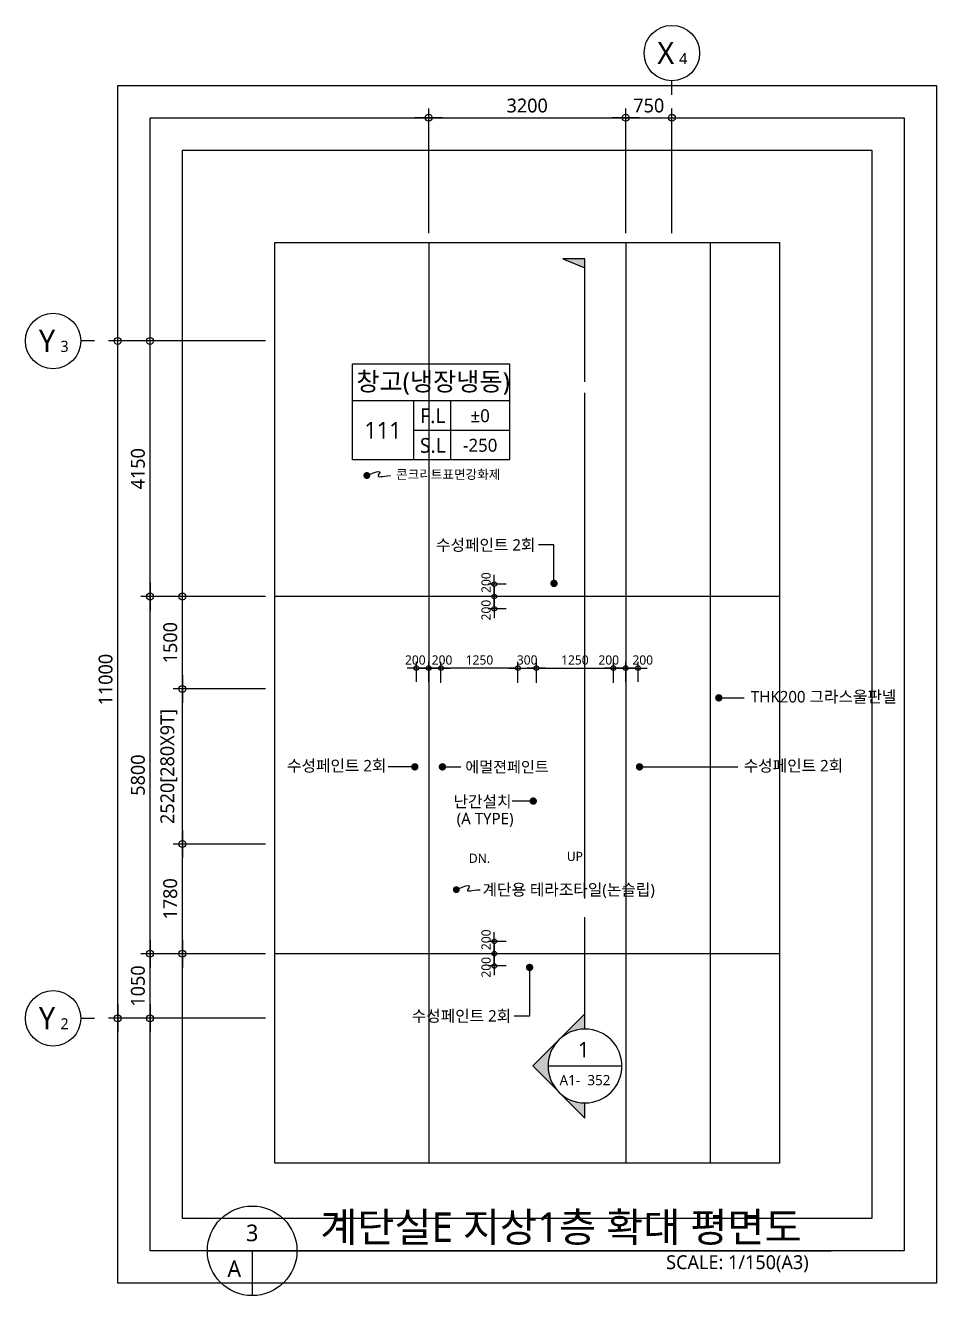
# Model space of a CAD drawing. Header units: millimetres. Extents: x -27104 to 125781, y -3376 to 46996.
# Drawn here: x 37259 to 52059, y 20810 to 41438 of the extents above; entities that cross this region are included whole.
import ezdxf
from ezdxf.enums import TextEntityAlignment as Align

# ---------------------------------------------------------------- set-up
doc = ezdxf.new("R2010")
doc.units = ezdxf.units.MM
doc.header["$LTSCALE"] = 100
doc.header["$MEASUREMENT"] = 0
doc.header["$PDSIZE"] = -10
doc.linetypes.add('CEN', pattern=[62, 60, -1, 0, -1])
doc.layers.get('0').update_dxf_attribs({"linetype": 'CONTINUOUS'})
doc.layers.get('Defpoints').update_dxf_attribs({"color": 171, "linetype": 'CONTINUOUS'})
for name, color, linetype in [('CEN(ST)', 1, 'CEN'), ('INS', 9, 'BATTING'), ('LED', 7, 'CONTINUOUS'), ('NDIM', 7, 'CONTINUOUS'), ('SYM', 7, 'CONTINUOUS'), ('SYM(AXIS)', 7, 'CONTINUOUS'), ('TEXT', 3, 'CONTINUOUS'), ('TEXT(AXIS)', 2, 'CONTINUOUS'), ('TEXT(MIN)', 7, 'CONTINUOUS'), ('TEXT(노트)', 7, 'CONTINUOUS'), ('TEXT(실명)', 3, 'CONTINUOUS'), ('TEXT-기입', 6, 'CONTINUOUS'), ('TITLE', 7, 'CONTINUOUS')]:
    doc.layers.add(name, color=color, linetype=linetype)
doc.styles.add('CGS', font='cgse', dxfattribs={"bigfont": 'cgs'})
doc.styles.add('나눔바른고딕', font='NanumBarunGothic.ttf')
doc.linetypes.add('BATTING', pattern='A,0.0001,-0.1,[134,ltypeshp.shx,S=0.1,R=0,X=-0.1,Y=0],-0.2,[134,ltypeshp.shx,S=0.1,R=180,X=0.1,Y=0],-0.1', length=0.4001)
doc.dimstyles.new('NDIM 1200', dxfattribs={"dimscale": 75, "dimtxt": 3, "dimasz": 1, "dimexe": 2, "dimexo": 2, "dimgap": 1, "dimtad": 1, "dimdec": 0, "dimdsep": 46, "dimtxsty": 'CGS', "dimblk": 'DOT0', "dimcen": 1, "dimdle": 8, "dimclrd": 256, "dimclre": 256, "dimclrt": 256, "dimadec": 0, "dimazin": 0, "dimtfac": 1, "dimtdec": 0, "dimtix": 1, "dimtmove": 2, "dimatfit": 3, "dimldrblk": 'DOT0', "dimfxl": 1, "dimtolj": 1, "dimtzin": 0, "dimlwd": -1, "dimlwe": -1, "dimarcsym": 0})

# ---------------------------------------------------------------- blocks, each defined once
blk = doc.blocks.new('A$C2F20087E')
at = {"layer": 'SYM(AXIS)'}
blk.add_line((600, 0), (600, 300), dxfattribs=at)
blk.add_circle((600, 900), 600, dxfattribs=at)
blk = doc.blocks.new('DOT0')
blk.add_line((-3, 0), (3, 0))
at = {"color": 6}
blk.add_circle((0, 0), 0.75, dxfattribs=at)
blk = doc.blocks.new('*D85')
at = {"layer": 'Defpoints', "color": 0, "ltscale": 0.4, "transparency": 16777216}
for p in [(47759, 39938), (47009, 37913), (47759, 37913)]:
    blk.add_point(p, dxfattribs=at)
at = {"layer": 'NDIM', "ltscale": 0.4, "transparency": 16777216}
for p, q in [((47009, 38063), (47009, 40088)), ((47759, 38063), (47759, 40088)), ((47084, 39938), (47684, 39938))]:
    blk.add_line(p, q, dxfattribs=at)
at = {"layer": 'NDIM', "ltscale": 0.4, "transparency": 16777216, "xscale": 75, "yscale": 75, "zscale": 75, "rotation": 180}
blk.add_blockref('DOT0', (47009, 39938), dxfattribs=at)
at = {"layer": 'NDIM', "ltscale": 0.4, "transparency": 16777216, "xscale": 75, "yscale": 75, "zscale": 75}
blk.add_blockref('DOT0', (47759, 39938), dxfattribs=at)
at = {"layer": 'NDIM', "ltscale": 0.4, "transparency": 16777216, "insert": (47384, 40135), "char_height": 225, "attachment_point": 5, "style": '나눔바른고딕'}
blk.add_mtext('\\A1;750', dxfattribs=at)
blk = doc.blocks.new('*D84')
at = {"layer": 'Defpoints', "color": 0, "ltscale": 0.4, "transparency": 16777216}
for p in [(47009, 39938), (43809, 37913), (47009, 37913)]:
    blk.add_point(p, dxfattribs=at)
at = {"layer": 'NDIM', "ltscale": 0.4, "transparency": 16777216}
for p, q in [((43809, 38063), (43809, 40088)), ((47009, 38063), (47009, 40088)), ((43884, 39938), (46934, 39938))]:
    blk.add_line(p, q, dxfattribs=at)
at = {"layer": 'NDIM', "ltscale": 0.4, "transparency": 16777216, "xscale": 75, "yscale": 75, "zscale": 75, "rotation": 180}
blk.add_blockref('DOT0', (43809, 39938), dxfattribs=at)
at = {"layer": 'NDIM', "ltscale": 0.4, "transparency": 16777216, "xscale": 75, "yscale": 75, "zscale": 75}
blk.add_blockref('DOT0', (47009, 39938), dxfattribs=at)
at = {"layer": 'NDIM', "ltscale": 0.4, "transparency": 16777216, "insert": (45409, 40135), "char_height": 225, "attachment_point": 5, "style": '나눔바른고딕'}
blk.add_mtext('\\A1;3200', dxfattribs=at)
blk = doc.blocks.new('*D86')
at = {"layer": 'Defpoints', "color": 0, "ltscale": 0.4, "transparency": 16777216}
for p in [(39284, 32163), (41309, 32163), (41309, 26363)]:
    blk.add_point(p, dxfattribs=at)
at = {"layer": 'NDIM', "ltscale": 0.4, "transparency": 16777216}
for p, q in [((41159, 32163), (39134, 32163)), ((39284, 26438), (39284, 32088)), ((41159, 26363), (39134, 26363))]:
    blk.add_line(p, q, dxfattribs=at)
at = {"layer": 'NDIM', "ltscale": 0.4, "transparency": 16777216, "xscale": 75, "yscale": 75, "zscale": 75}
for p, rotation in [((39284, 32163), 90), ((39284, 26363), 270)]:
    blk.add_blockref('DOT0', p, dxfattribs=dict(at, rotation=rotation))
at = {"layer": 'NDIM', "ltscale": 0.4, "transparency": 16777216, "insert": (39087, 29263), "char_height": 225, "attachment_point": 5, "rotation": 90, "style": '나눔바른고딕'}
blk.add_mtext('\\A1;5800', dxfattribs=at)
blk = doc.blocks.new('*D87')
at = {"layer": 'Defpoints', "color": 0, "ltscale": 0.4, "transparency": 16777216}
for p in [(39284, 26363), (41309, 26363), (41309, 25313)]:
    blk.add_point(p, dxfattribs=at)
at = {"layer": 'NDIM', "ltscale": 0.4, "transparency": 16777216}
for p, q in [((41159, 26363), (39134, 26363)), ((39284, 25388), (39284, 26288)), ((41159, 25313), (39134, 25313))]:
    blk.add_line(p, q, dxfattribs=at)
at = {"layer": 'NDIM', "ltscale": 0.4, "transparency": 16777216, "xscale": 75, "yscale": 75, "zscale": 75}
for p, rotation in [((39284, 26363), 90), ((39284, 25313), 270)]:
    blk.add_blockref('DOT0', p, dxfattribs=dict(at, rotation=rotation))
at = {"layer": 'NDIM', "ltscale": 0.4, "transparency": 16777216, "insert": (39087, 25838), "char_height": 225, "attachment_point": 5, "rotation": 90, "style": '나눔바른고딕'}
blk.add_mtext('\\A1;1050', dxfattribs=at)
blk = doc.blocks.new('*D88')
at = {"layer": 'Defpoints', "color": 0, "ltscale": 0.4, "transparency": 16777216}
for p in [(39284, 36313), (41309, 36313), (41309, 32163)]:
    blk.add_point(p, dxfattribs=at)
at = {"layer": 'NDIM', "ltscale": 0.4, "transparency": 16777216}
for p, q in [((41159, 36313), (39134, 36313)), ((39284, 32238), (39284, 36238)), ((41159, 32163), (39134, 32163))]:
    blk.add_line(p, q, dxfattribs=at)
at = {"layer": 'NDIM', "ltscale": 0.4, "transparency": 16777216, "xscale": 75, "yscale": 75, "zscale": 75}
for p, rotation in [((39284, 36313), 90), ((39284, 32163), 270)]:
    blk.add_blockref('DOT0', p, dxfattribs=dict(at, rotation=rotation))
at = {"layer": 'NDIM', "ltscale": 0.4, "transparency": 16777216, "insert": (39087, 34238), "char_height": 225, "attachment_point": 5, "rotation": 90, "style": '나눔바른고딕'}
blk.add_mtext('\\A1;4150', dxfattribs=at)
blk = doc.blocks.new('*D89')
at = {"layer": 'Defpoints', "color": 0, "ltscale": 0.4, "transparency": 16777216}
for p in [(38759, 36313), (41309, 36313), (41309, 25313)]:
    blk.add_point(p, dxfattribs=at)
at = {"layer": 'NDIM', "ltscale": 0.4, "transparency": 16777216}
for p, q in [((41159, 36313), (38609, 36313)), ((38759, 25388), (38759, 36238)), ((41159, 25313), (38609, 25313))]:
    blk.add_line(p, q, dxfattribs=at)
at = {"layer": 'NDIM', "ltscale": 0.4, "transparency": 16777216, "xscale": 75, "yscale": 75, "zscale": 75}
for p, rotation in [((38759, 36313), 90), ((38759, 25313), 270)]:
    blk.add_blockref('DOT0', p, dxfattribs=dict(at, rotation=rotation))
at = {"layer": 'NDIM', "ltscale": 0.4, "transparency": 16777216, "insert": (38562, 30813), "char_height": 225, "attachment_point": 5, "rotation": 90, "style": '나눔바른고딕'}
blk.add_mtext('\\A1;11000', dxfattribs=at)
blk = doc.blocks.new('*D90')
at = {"layer": 'Defpoints', "color": 0, "ltscale": 0.4, "transparency": 16777216}
for p in [(39809, 28143), (41309, 28143), (41309, 26363)]:
    blk.add_point(p, dxfattribs=at)
at = {"layer": 'NDIM', "ltscale": 0.4, "transparency": 16777216}
for p, q in [((41159, 28143), (39659, 28143)), ((39809, 26438), (39809, 28068)), ((41159, 26363), (39659, 26363))]:
    blk.add_line(p, q, dxfattribs=at)
at = {"layer": 'NDIM', "ltscale": 0.4, "transparency": 16777216, "xscale": 75, "yscale": 75, "zscale": 75}
for p, rotation in [((39809, 28143), 90), ((39809, 26363), 270)]:
    blk.add_blockref('DOT0', p, dxfattribs=dict(at, rotation=rotation))
at = {"layer": 'NDIM', "ltscale": 0.4, "transparency": 16777216, "insert": (39612, 27253), "char_height": 225, "attachment_point": 5, "rotation": 90, "style": '나눔바른고딕'}
blk.add_mtext('\\A1;1780', dxfattribs=at)
blk = doc.blocks.new('*D91')
at = {"layer": 'Defpoints', "color": 0, "ltscale": 0.4, "transparency": 16777216}
for p in [(39809, 30663), (41309, 30663), (41309, 28143)]:
    blk.add_point(p, dxfattribs=at)
at = {"layer": 'NDIM', "ltscale": 0.4, "transparency": 16777216}
for p, q in [((41159, 30663), (39659, 30663)), ((39809, 28218), (39809, 30588)), ((41159, 28143), (39659, 28143))]:
    blk.add_line(p, q, dxfattribs=at)
at = {"layer": 'NDIM', "ltscale": 0.4, "transparency": 16777216, "xscale": 75, "yscale": 75, "zscale": 75}
for p, rotation in [((39809, 30663), 90), ((39809, 28143), 270)]:
    blk.add_blockref('DOT0', p, dxfattribs=dict(at, rotation=rotation))
at = {"layer": 'NDIM', "ltscale": 0.4, "transparency": 16777216, "insert": (39588, 29403), "char_height": 225, "width": 705.92, "attachment_point": 5, "rotation": 90, "style": '나눔바른고딕'}
blk.add_mtext('\\A1;2520[280X9T]', dxfattribs=at)
blk = doc.blocks.new('*D92')
at = {"layer": 'Defpoints', "color": 0, "ltscale": 0.4, "transparency": 16777216}
for p in [(39809, 32163), (41309, 32163), (41309, 30663)]:
    blk.add_point(p, dxfattribs=at)
at = {"layer": 'NDIM', "ltscale": 0.4, "transparency": 16777216}
for p, q in [((41159, 32163), (39659, 32163)), ((39809, 30738), (39809, 32088)), ((41159, 30663), (39659, 30663))]:
    blk.add_line(p, q, dxfattribs=at)
at = {"layer": 'NDIM', "ltscale": 0.4, "transparency": 16777216, "xscale": 75, "yscale": 75, "zscale": 75}
for p, rotation in [((39809, 32163), 90), ((39809, 30663), 270)]:
    blk.add_blockref('DOT0', p, dxfattribs=dict(at, rotation=rotation))
at = {"layer": 'NDIM', "ltscale": 0.4, "transparency": 16777216, "insert": (39612, 31413), "char_height": 225, "attachment_point": 5, "rotation": 90, "style": '나눔바른고딕'}
blk.add_mtext('\\A1;1500', dxfattribs=at)
blk = doc.blocks.new('*D93')
at = {"layer": 'Defpoints', "color": 0, "ltscale": 0.4, "transparency": 16777216}
for p in [(44874, 26563), (45165, 26563), (45165, 26363)]:
    blk.add_point(p, dxfattribs=at)
at = {"layer": 'NDIM', "ltscale": 0.4, "transparency": 16777216}
for p, q in [((45065, 26563), (44774, 26563)), ((44874, 26413), (44874, 26513)), ((45065, 26363), (44774, 26363))]:
    blk.add_line(p, q, dxfattribs=at)
at = {"layer": 'NDIM', "ltscale": 0.4, "transparency": 16777216, "xscale": 50, "yscale": 50, "zscale": 50}
for p, rotation in [((44874, 26563), 90), ((44874, 26363), 270)]:
    blk.add_blockref('DOT0', p, dxfattribs=dict(at, rotation=rotation))
at = {"layer": 'NDIM', "ltscale": 0.4, "transparency": 16777216, "insert": (44742, 26589), "char_height": 150, "attachment_point": 5, "rotation": 90, "style": '나눔바른고딕'}
blk.add_mtext('\\A1;200', dxfattribs=at)
blk = doc.blocks.new('*D94')
at = {"layer": 'Defpoints', "color": 0, "ltscale": 0.4, "transparency": 16777216}
for p in [(45165, 26363), (44874, 26163), (45165, 26163)]:
    blk.add_point(p, dxfattribs=at)
at = {"layer": 'NDIM', "ltscale": 0.4, "transparency": 16777216}
for p, q in [((45065, 26363), (44774, 26363)), ((44874, 26313), (44874, 26213)), ((45065, 26163), (44774, 26163))]:
    blk.add_line(p, q, dxfattribs=at)
at = {"layer": 'NDIM', "ltscale": 0.4, "transparency": 16777216, "xscale": 50, "yscale": 50, "zscale": 50}
for p, rotation in [((44874, 26363), 90), ((44874, 26163), 270)]:
    blk.add_blockref('DOT0', p, dxfattribs=dict(at, rotation=rotation))
at = {"layer": 'NDIM', "ltscale": 0.4, "transparency": 16777216, "insert": (44742, 26142), "char_height": 150, "attachment_point": 5, "rotation": 90, "style": '나눔바른고딕'}
blk.add_mtext('\\A1;200', dxfattribs=at)
blk = doc.blocks.new('*D95')
at = {"layer": 'Defpoints', "color": 0, "ltscale": 0.4, "transparency": 16777216}
for p in [(44874, 32363), (45165, 32363), (45165, 32163)]:
    blk.add_point(p, dxfattribs=at)
at = {"layer": 'NDIM', "ltscale": 0.4, "transparency": 16777216}
for p, q in [((45065, 32363), (44774, 32363)), ((44874, 32213), (44874, 32313)), ((45065, 32163), (44774, 32163))]:
    blk.add_line(p, q, dxfattribs=at)
at = {"layer": 'NDIM', "ltscale": 0.4, "transparency": 16777216, "xscale": 50, "yscale": 50, "zscale": 50}
for p, rotation in [((44874, 32363), 90), ((44874, 32163), 270)]:
    blk.add_blockref('DOT0', p, dxfattribs=dict(at, rotation=rotation))
at = {"layer": 'NDIM', "ltscale": 0.4, "transparency": 16777216, "insert": (44742, 32389), "char_height": 150, "attachment_point": 5, "rotation": 90, "style": '나눔바른고딕'}
blk.add_mtext('\\A1;200', dxfattribs=at)
blk = doc.blocks.new('*D96')
at = {"layer": 'Defpoints', "color": 0, "ltscale": 0.4, "transparency": 16777216}
for p in [(45165, 32163), (44874, 31963), (45165, 31963)]:
    blk.add_point(p, dxfattribs=at)
at = {"layer": 'NDIM', "ltscale": 0.4, "transparency": 16777216}
for p, q in [((45065, 32163), (44774, 32163)), ((44874, 32113), (44874, 32013)), ((45065, 31963), (44774, 31963))]:
    blk.add_line(p, q, dxfattribs=at)
at = {"layer": 'NDIM', "ltscale": 0.4, "transparency": 16777216, "xscale": 50, "yscale": 50, "zscale": 50}
for p, rotation in [((44874, 32163), 90), ((44874, 31963), 270)]:
    blk.add_blockref('DOT0', p, dxfattribs=dict(at, rotation=rotation))
at = {"layer": 'NDIM', "ltscale": 0.4, "transparency": 16777216, "insert": (44742, 31942), "char_height": 150, "attachment_point": 5, "rotation": 90, "style": '나눔바른고딕'}
blk.add_mtext('\\A1;200', dxfattribs=at)
blk = doc.blocks.new('*D97')
at = {"layer": 'Defpoints', "color": 0, "ltscale": 0.4, "transparency": 16777216}
for p in [(44009, 31001), (44009, 30663), (45259, 30663)]:
    blk.add_point(p, dxfattribs=at)
at = {"layer": 'NDIM', "ltscale": 0.4, "transparency": 16777216}
for p, q in [((44009, 30763), (44009, 31101)), ((45209, 31001), (44059, 31001)), ((45259, 30763), (45259, 31101))]:
    blk.add_line(p, q, dxfattribs=at)
at = {"layer": 'NDIM', "ltscale": 0.4, "transparency": 16777216, "xscale": 50, "yscale": 50, "zscale": 50, "rotation": 180}
blk.add_blockref('DOT0', (44009, 31001), dxfattribs=at)
at = {"layer": 'NDIM', "ltscale": 0.4, "transparency": 16777216, "xscale": 50, "yscale": 50, "zscale": 50}
blk.add_blockref('DOT0', (45259, 31001), dxfattribs=at)
at = {"layer": 'NDIM', "ltscale": 0.4, "transparency": 16777216, "insert": (44634, 31132), "char_height": 150, "attachment_point": 5, "style": '나눔바른고딕'}
blk.add_mtext('\\A1;1250', dxfattribs=at)
blk = doc.blocks.new('*D98')
at = {"layer": 'Defpoints', "color": 0, "ltscale": 0.4, "transparency": 16777216}
for p in [(45559, 31001), (45259, 30663), (45559, 30663)]:
    blk.add_point(p, dxfattribs=at)
at = {"layer": 'NDIM', "ltscale": 0.4, "transparency": 16777216}
for p, q in [((45209, 31001), (45159, 31001)), ((45259, 30763), (45259, 31101)), ((45259, 31001), (45559, 31001)), ((45559, 30763), (45559, 31101)), ((45609, 31001), (45659, 31001))]:
    blk.add_line(p, q, dxfattribs=at)
at = {"layer": 'NDIM', "ltscale": 0.4, "transparency": 16777216, "xscale": 50, "yscale": 50, "zscale": 50}
blk.add_blockref('DOT0', (45259, 31001), dxfattribs=at)
at = {"layer": 'NDIM', "ltscale": 0.4, "transparency": 16777216, "xscale": 50, "yscale": 50, "zscale": 50, "rotation": 180}
blk.add_blockref('DOT0', (45559, 31001), dxfattribs=at)
at = {"layer": 'NDIM', "ltscale": 0.4, "transparency": 16777216, "insert": (45409, 31132), "char_height": 150, "attachment_point": 5, "style": '나눔바른고딕'}
blk.add_mtext('\\A1;300', dxfattribs=at)
blk = doc.blocks.new('*D99')
at = {"layer": 'Defpoints', "color": 0, "ltscale": 0.4, "transparency": 16777216}
for p in [(46809, 31001), (45559, 30663), (46809, 30663)]:
    blk.add_point(p, dxfattribs=at)
at = {"layer": 'NDIM', "ltscale": 0.4, "transparency": 16777216}
for p, q in [((45559, 30763), (45559, 31101)), ((45609, 31001), (46759, 31001)), ((46809, 30763), (46809, 31101))]:
    blk.add_line(p, q, dxfattribs=at)
at = {"layer": 'NDIM', "ltscale": 0.4, "transparency": 16777216, "xscale": 50, "yscale": 50, "zscale": 50, "rotation": 180}
blk.add_blockref('DOT0', (45559, 31001), dxfattribs=at)
at = {"layer": 'NDIM', "ltscale": 0.4, "transparency": 16777216, "xscale": 50, "yscale": 50, "zscale": 50}
blk.add_blockref('DOT0', (46809, 31001), dxfattribs=at)
at = {"layer": 'NDIM', "ltscale": 0.4, "transparency": 16777216, "insert": (46184, 31132), "char_height": 150, "attachment_point": 5, "style": '나눔바른고딕'}
blk.add_mtext('\\A1;1250', dxfattribs=at)
blk = doc.blocks.new('*D100')
at = {"layer": 'Defpoints', "color": 0, "ltscale": 0.4, "transparency": 16777216}
for p in [(44009, 31001), (43809, 30676), (44009, 30676)]:
    blk.add_point(p, dxfattribs=at)
at = {"layer": 'NDIM', "ltscale": 0.4, "transparency": 16777216}
for p, q in [((43809, 30776), (43809, 31101)), ((43859, 31001), (43959, 31001)), ((44009, 30776), (44009, 31101))]:
    blk.add_line(p, q, dxfattribs=at)
at = {"layer": 'NDIM', "ltscale": 0.4, "transparency": 16777216, "xscale": 50, "yscale": 50, "zscale": 50, "rotation": 180}
blk.add_blockref('DOT0', (43809, 31001), dxfattribs=at)
at = {"layer": 'NDIM', "ltscale": 0.4, "transparency": 16777216, "xscale": 50, "yscale": 50, "zscale": 50}
blk.add_blockref('DOT0', (44009, 31001), dxfattribs=at)
at = {"layer": 'NDIM', "ltscale": 0.4, "transparency": 16777216, "insert": (44026, 31131), "char_height": 150, "attachment_point": 5, "style": '나눔바른고딕'}
blk.add_mtext('\\A1;200', dxfattribs=at)
blk = doc.blocks.new('*D101')
at = {"layer": 'Defpoints', "color": 0, "ltscale": 0.4, "transparency": 16777216}
for p in [(46809, 31001), (46809, 30676), (47009, 30676)]:
    blk.add_point(p, dxfattribs=at)
at = {"layer": 'NDIM', "ltscale": 0.4, "transparency": 16777216}
for p, q in [((46809, 30776), (46809, 31101)), ((46959, 31001), (46859, 31001)), ((47009, 30776), (47009, 31101))]:
    blk.add_line(p, q, dxfattribs=at)
at = {"layer": 'NDIM', "ltscale": 0.4, "transparency": 16777216, "xscale": 50, "yscale": 50, "zscale": 50, "rotation": 180}
blk.add_blockref('DOT0', (46809, 31001), dxfattribs=at)
at = {"layer": 'NDIM', "ltscale": 0.4, "transparency": 16777216, "xscale": 50, "yscale": 50, "zscale": 50}
blk.add_blockref('DOT0', (47009, 31001), dxfattribs=at)
at = {"layer": 'NDIM', "ltscale": 0.4, "transparency": 16777216, "insert": (46734, 31131), "char_height": 150, "attachment_point": 5, "style": '나눔바른고딕'}
blk.add_mtext('\\A1;200', dxfattribs=at)
blk = doc.blocks.new('*D102')
at = {"layer": 'Defpoints', "color": 0, "ltscale": 0.4, "transparency": 16777216}
for p in [(47209, 31001), (47009, 30676), (47209, 30676)]:
    blk.add_point(p, dxfattribs=at)
at = {"layer": 'NDIM', "ltscale": 0.4, "transparency": 16777216}
for p, q in [((47009, 30776), (47009, 31101)), ((47059, 31001), (47159, 31001)), ((47209, 30776), (47209, 31101))]:
    blk.add_line(p, q, dxfattribs=at)
at = {"layer": 'NDIM', "ltscale": 0.4, "transparency": 16777216, "xscale": 50, "yscale": 50, "zscale": 50, "rotation": 180}
blk.add_blockref('DOT0', (47009, 31001), dxfattribs=at)
at = {"layer": 'NDIM', "ltscale": 0.4, "transparency": 16777216, "xscale": 50, "yscale": 50, "zscale": 50}
blk.add_blockref('DOT0', (47209, 31001), dxfattribs=at)
at = {"layer": 'NDIM', "ltscale": 0.4, "transparency": 16777216, "insert": (47286, 31131), "char_height": 150, "attachment_point": 5, "style": '나눔바른고딕'}
blk.add_mtext('\\A1;200', dxfattribs=at)
blk = doc.blocks.new('*D103')
at = {"layer": 'Defpoints', "color": 0, "ltscale": 0.4, "transparency": 16777216}
for p in [(43609, 31001), (43609, 30676), (43809, 30676)]:
    blk.add_point(p, dxfattribs=at)
at = {"layer": 'NDIM', "ltscale": 0.4, "transparency": 16777216}
for p, q in [((43609, 30776), (43609, 31101)), ((43759, 31001), (43659, 31001)), ((43809, 30776), (43809, 31101))]:
    blk.add_line(p, q, dxfattribs=at)
at = {"layer": 'NDIM', "ltscale": 0.4, "transparency": 16777216, "xscale": 50, "yscale": 50, "zscale": 50, "rotation": 180}
blk.add_blockref('DOT0', (43609, 31001), dxfattribs=at)
at = {"layer": 'NDIM', "ltscale": 0.4, "transparency": 16777216, "xscale": 50, "yscale": 50, "zscale": 50}
blk.add_blockref('DOT0', (43809, 31001), dxfattribs=at)
at = {"layer": 'NDIM', "ltscale": 0.4, "transparency": 16777216, "insert": (43592, 31131), "char_height": 150, "attachment_point": 5, "style": '나눔바른고딕'}
blk.add_mtext('\\A1;200', dxfattribs=at)
blk = doc.blocks.new('_Dot')
at = {"color": 0, "linetype": 'ByBlock', "lineweight": -2}
blk.add_line((-0.5, 0), (-1, 0), dxfattribs=at)
at = {"color": 0, "linetype": 'ByBlock', "const_width": 0.5}
blk.add_lwpolyline([(-0.25, 0, 1), (0.25, 0, 1)], format="xyb", close=True, dxfattribs=at)
blk = doc.blocks.new('SECTION_계단실E1')
at = {"layer": 'SYM'}
blk.add_hatch(color=256, dxfattribs=at).paths.add_polyline_path([(447405, -138925), (447765, -139069), (447765, -138925)])
h = blk.add_hatch(color=256, dxfattribs=at)
h.paths.add_polyline_path([(446917, -152033), (447341, -152457, -0.414214), (447341, -151609)])
h.paths.add_polyline_path([(447341, -152457), (447765, -152882), (447765, -152633, -0.198912)])
h.paths.add_polyline_path([(447341, -151609, -0.198912), (447765, -151433), (447765, -151185)])
at = {"layer": 'Defpoints'}
blk.add_line((447765, -149014), (447765, -141282), dxfattribs=at)
at = {"layer": 'SYM'}
for p, q in [((447405, -138925), (447765, -139069)), ((447765, -138925), (447405, -138925)), ((447765, -140922), (447765, -138925)), ((447765, -141282), (447765, -141102)), ((447765, -149314), (447765, -149014)), ((447765, -151433), (447765, -149614)), ((447765, -151185), (446917, -152033)), ((447765, -152882), (446917, -152033)), ((447165, -152033), (448365, -152033)), ((447765, -152882), (447765, -152633))]:
    blk.add_line(p, q, dxfattribs=at)
blk.add_arc((447765, -152033), 600, 90, 89.7615, dxfattribs=at)
blk = doc.blocks.new('A$C51E23882')
at = {"layer": 'TITLE'}
blk.add_lwpolyline([(8500, 0), (0, 0), (0, 5200), (8500, 5200)], close=True, dxfattribs=at)
for points in [[(8500, 3200), (0, 3200)], [(3300, 3200), (3300, 0)], [(5300, 3200), (5300, 0)], [(3300, 1600), (8500, 1600)]]:
    blk.add_lwpolyline(points, dxfattribs=at)
at = {"layer": 'TITLE', "style": '나눔바른고딕'}
for s, p in [('F.L', (4352, 2378)), ('S.L', (4352, 778))]:
    blk.add_text(s, height=800, dxfattribs=at).set_placement(p, align=Align.MIDDLE)

msp = doc.modelspace()

# ---------------------------------------------------------------- linework, layer by layer
at = {"layer": 'CEN(ST)', "ltscale": 10000}
for p, q in [((43808.9, 37912.6), (43808.9, 22962.6)), ((47008.9, 37912.6), (47008.9, 22962.6)), ((49508.9, 32162.6), (41308.9, 32162.6)), ((49508.9, 26362.6), (41308.9, 26362.6))]:
    msp.add_line(p, q, dxfattribs=at)
at = {"layer": 'Defpoints', "ltscale": 10000}
for points in [[(38758.9, 40462.6), (52058.9, 40462.6), (52058.9, 21012.6), (38758.9, 21012.6)], [(39283.9, 39937.6), (51533.9, 39937.6), (51533.9, 21537.6), (39283.9, 21537.6)], [(39808.9, 39412.6), (51008.9, 39412.6), (51008.9, 22062.6), (39808.9, 22062.6)], [(41308.9, 37912.6), (49508.9, 37912.6), (49508.9, 22962.6), (41308.9, 22962.6)]]:
    msp.add_lwpolyline(points, close=True, dxfattribs=at)
at = {"layer": 'INS', "ltscale": 2.5}
msp.add_line((48383.9, 22962.6), (48383.9, 37912.6), dxfattribs=at)
at = {"layer": 'LED', "const_width": 56.2}
for points in [[(42804.7, 34156.1, -1), (42804.7, 34099.9, -1)], [(44258, 27430.2, -1), (44258, 27373.9, -1)]]:
    msp.add_lwpolyline(points, format="xyb", close=True, dxfattribs=at)
at = {"layer": 'LED'}
for points in [[(42804.7, 34128), (42898.4, 34167.1), (42960.5, 34188.1), (42996.7, 34194.6), (43012.7, 34189.9), (43014, 34177.3), (43006.5, 34160.3), (42995.7, 34142.3), (42987.4, 34126.7), (42986.3, 34116.1), (42993.1, 34110.4), (43007.6, 34108.6), (43029.8, 34109.9), (43059.3, 34113.4), (43096.1, 34118.1), (43139.9, 34123.3), (43190.5, 34128)], [(44258, 27402), (44351.7, 27441.1), (44413.8, 27462.2), (44450, 27468.7), (44465.9, 27463.9), (44467.3, 27451.4), (44459.8, 27434.4), (44449, 27416.4), (44440.7, 27400.7), (44439.6, 27390.1), (44446.4, 27384.4), (44460.9, 27382.6), (44483.1, 27383.9), (44512.6, 27387.4), (44549.4, 27392.2), (44593.2, 27397.4), (44643.8, 27402)]]:
    msp.add_lwpolyline(points, dxfattribs=at)
at = {"layer": 'NDIM', "ltscale": 10000}
for points in [[(48642, 30517.4), (48934.4, 30517.4)], [(43463.8, 29396.8), (43149.1, 29396.8)], [(47354, 29396.8), (48830.3, 29396.8)]]:
    msp.add_lwpolyline(points, dxfattribs=at)
at = {"layer": 'SYM'}
for p, q in [((40215, 21537.6), (50343.8, 21537.6)), ((40942.2, 21537.6), (40942.2, 20810.3))]:
    msp.add_line(p, q, dxfattribs=at)
msp.add_circle((40942.2, 21537.6), 727.3, dxfattribs=at)

# ---------------------------------------------------------------- block references
for name, p, xscale, yscale, zscale in [('A$C2F20087E', (47308.9, 40312.6), 0.75, 0.75, 0.75), ('A$C51E23882', (42571.2, 34383.4), 0.3, 0.3, 0.3)]:
    msp.add_blockref(name, p, dxfattribs=dict(xscale=xscale, yscale=yscale, zscale=zscale))
msp.add_blockref('SECTION_계단실E1', (-401417, 176571.9))
at = {"xscale": 0.75, "yscale": 0.75, "zscale": 0.75, "rotation": 89.99999999999932}
for p in [(38383.9, 35862.6), (38383.9, 24862.6)]:
    msp.add_blockref('A$C2F20087E', p, dxfattribs=at)
at = {"layer": 'NDIM', "ltscale": 10000, "yscale": 120, "zscale": 120, "rotation": 180}
for p, xscale in [((48522, 30517.4), 120), ((43583.8, 29396.8), -120), ((47234, 29396.8), 120)]:
    msp.add_blockref('_Dot', p, dxfattribs=dict(at, xscale=xscale))

# ---------------------------------------------------------------- texts
at = {"layer": 'TEXT', "style": '나눔바른고딕'}
for s, height, p in [('1', 250, (46234.8, 24681.3)), ('A1-', 166.67, (45934.8, 24225.9)), ('352', 166.67, (46387.7, 24226.1))]:
    msp.add_text(s, height=height, dxfattribs=at).set_placement(p)
msp.add_text('계단실E 지상1층 확대 평면도', height=480, dxfattribs=at).set_placement((49866.1, 21923.1), align=Align.MIDDLE_RIGHT)
for s, p in [('3', (40942.2, 21828.5)), ('A', (40651.3, 21246.7))]:
    msp.add_text(s, height=270, dxfattribs=at).set_placement(p, align=Align.MIDDLE)
msp.add_text('SCALE: 1/150(A3)', height=225, dxfattribs=at).set_placement((49981.2, 21464.9), align=Align.TOP_RIGHT)
at = {"layer": 'TEXT(AXIS)', "style": '나눔바른고딕'}
for s, height, p in [('X', 360, (47660.1, 40990.6)), ('4', 180, (47944.6, 40900.6)), ('Y', 360, (37610.1, 36315.6)), ('3', 180, (37894.6, 36225.6)), ('Y', 360, (37610.1, 25315.6)), ('2', 180, (37894.6, 25225.6))]:
    msp.add_text(s, height=height, dxfattribs=at).set_placement(p, align=Align.MIDDLE)
at = {"layer": 'TEXT(MIN)', "style": '나눔바른고딕'}
for s, height, p in [('콘크리트표면강화제', 150, (43279.8, 34146.7)), ('에멀젼페인트', 180, (44403.9, 29396.8))]:
    msp.add_text(s, height=height, dxfattribs=at).set_placement(p, align=Align.MIDDLE_LEFT)
for s, p in [('DN.', (44633.9, 27912.6)), ('UP', (46183.9, 27942.6))]:
    msp.add_text(s, height=150, dxfattribs=at).set_placement(p, align=Align.MIDDLE_CENTER)
at = {"layer": 'TEXT(노트)', "style": '나눔바른고딕'}
for s, p in [('수성페인트 2회', (45543.1, 33000.1)), ('THK200 그라스울판넬', (51405.8, 30536)), ('수성페인트 2회', (43123, 29415.4)), ('수성페인트 2회', (50540.9, 29415.4)), ('난간설치', (45154.7, 28833.9)), ('(A TYPE)', (45187.5, 28555.9)), ('수성페인트 2회', (45149.3, 25352))]:
    msp.add_text(s, height=187.5, dxfattribs=at).set_placement(p, align=Align.MIDDLE_RIGHT)
msp.add_text('계단용 테라조타일(논슬립)', height=187.5, dxfattribs=at).set_placement((44684.1, 27402), align=Align.MIDDLE_LEFT)
at = {"layer": 'TEXT(실명)', "style": '나눔바른고딕'}
msp.add_text('창고(냉장냉동)', height=300, dxfattribs=at).set_placement((43881.6, 35641.6), align=Align.MIDDLE)
at = {"layer": 'TEXT-기입', "style": '나눔바른고딕'}
for s, height, p in [('±0', 210, (44645.8, 35098.9)), ('111', 270, (43066.2, 34863.4)), ('-250', 210, (44646.1, 34619.7))]:
    msp.add_text(s, height=height, dxfattribs=at).set_placement(p, align=Align.MIDDLE)

# ---------------------------------------------------------------- dimensions: what is measured, and where the dimension line sits
at = {"layer": 'NDIM', "ltscale": 0.4}
for base, p1, p2, override, picture, middle in [((47008.9, 39937.6), (43808.9, 37912.6), (47008.9, 37912.6), {"dimtxsty": '나눔바른고딕'}, '*D84', (45408.9, 40135)), ((47758.9, 39937.6), (47008.9, 37912.6), (47758.9, 37912.6), {"dimtxsty": '나눔바른고딕'}, '*D85', (47383.9, 40134.8)), ((45558.9, 31000.8), (45258.9, 30662.6), (45558.9, 30662.6), {"dimscale": 50, "dimtxsty": '나눔바른고딕'}, '*D98', (45408.9, 31132.3)), ((46808.9, 31000.8), (45558.9, 30662.6), (46808.9, 30662.6), {"dimscale": 50, "dimtxsty": '나눔바른고딕'}, '*D99', (46183.9, 31132.2))]:
    dim = msp.add_linear_dim(base=base, p1=p1, p2=p2, dimstyle='NDIM 1200', override=override, dxfattribs=at)
    dim.commit()
    dim.dimension.update_dxf_attribs({"geometry": picture, "text_midpoint": middle})
for base, p1, p2, angle, override, picture, middle in [((38758.9, 36312.6), (41308.9, 25312.6), (41308.9, 36312.6), 90, {"dimtxsty": '나눔바른고딕'}, '*D89', (38561.7, 30812.6)), ((39283.9, 36312.6), (41308.9, 32162.6), (41308.9, 36312.6), 90, {"dimtxsty": '나눔바른고딕'}, '*D88', (39086.7, 34237.6)), ((39283.9, 32162.6), (41308.9, 26362.6), (41308.9, 32162.6), 90, {"dimtxsty": '나눔바른고딕'}, '*D86', (39086.7, 29262.6)), ((39808.9, 32162.6), (41308.9, 30662.6), (41308.9, 32162.6), 90, {"dimtxsty": '나눔바른고딕'}, '*D92', (39611.7, 31412.6)), ((44008.9, 31000.8), (45258.9, 30662.6), (44008.9, 30662.6), 180, {"dimscale": 50, "dimtxsty": '나눔바른고딕'}, '*D97', (44633.9, 31132.2)), ((39808.9, 28142.6), (41308.9, 26362.6), (41308.9, 28142.6), 90, {"dimtxsty": '나눔바른고딕'}, '*D90', (39611.7, 27252.6)), ((39283.9, 26362.6), (41308.9, 25312.6), (41308.9, 26362.6), 90, {"dimtxsty": '나눔바른고딕'}, '*D87', (39086.7, 25837.6))]:
    dim = msp.add_linear_dim(base=base, p1=p1, p2=p2, angle=angle, dimstyle='NDIM 1200', override=override, dxfattribs=at)
    dim.commit()
    dim.dimension.update_dxf_attribs({"geometry": picture, "text_midpoint": middle})
for base, p1, p2, angle, picture, middle in [((44874.2, 32362.6), (45165.3, 32162.6), (45165.3, 32362.6), 90, '*D95', (44742.2, 32389.3)), ((44874.2, 31962.6), (45165.3, 32162.6), (45165.3, 31962.6), 270, '*D96', (44742.2, 31941.7)), ((43608.9, 31000.8), (43808.9, 30675.6), (43608.9, 30675.6), 180, '*D103', (43591.8, 31130.7)), ((46808.9, 31000.8), (47008.9, 30675.6), (46808.9, 30675.6), 180, '*D101', (46733.9, 31130.7)), ((44874.2, 26562.6), (45165.3, 26362.6), (45165.3, 26562.6), 90, '*D93', (44742.2, 26589.3)), ((44874.2, 26162.6), (45165.3, 26362.6), (45165.3, 26162.6), 270, '*D94', (44742.2, 26141.7))]:
    dim = msp.add_linear_dim(base=base, p1=p1, p2=p2, angle=angle, dimstyle='NDIM 1200', override={"dimscale": 50, "dimtxsty": '나눔바른고딕'}, dxfattribs=at)
    dim.commit()
    dim.dimension.update_dxf_attribs({"geometry": picture, "text_midpoint": middle, "dimtype": 160})
for base, p1, p2, picture, middle in [((44008.9, 31000.8), (43808.9, 30675.6), (44008.9, 30675.6), '*D100', (44025.9, 31130.7)), ((47208.9, 31000.8), (47008.9, 30675.6), (47208.9, 30675.6), '*D102', (47286.4, 31130.7))]:
    dim = msp.add_linear_dim(base=base, p1=p1, p2=p2, dimstyle='NDIM 1200', override={"dimscale": 50, "dimtxsty": '나눔바른고딕'}, dxfattribs=at)
    dim.commit()
    dim.dimension.update_dxf_attribs({"geometry": picture, "text_midpoint": middle, "dimtype": 160})
dim = msp.add_linear_dim(base=(39808.9, 30662.6), p1=(41308.9, 28142.6), p2=(41308.9, 30662.6), angle=90, text='<>[280X9T]', dimstyle='NDIM 1200', override={"dimtxsty": '나눔바른고딕'}, dxfattribs=at)
dim.commit()
dim.dimension.update_dxf_attribs({"geometry": '*D91', "text_midpoint": (39588.1, 29402.6)})

# ---------------------------------------------------------------- leaders
at = {"layer": 'NDIM', "ltscale": 10000}
for points in [[(45844.3, 32375.7), (45844.3, 33002.5), (45594.8, 33002.5)], [(44032.4, 29396.8), (44332.4, 29396.8)], [(45507.1, 28841.1), (45167.4, 28841.1)], [(45448.3, 26139.3), (45448.3, 25349.6), (45198.8, 25349.6)]]:
    msp.add_leader(points, dimstyle='NDIM 1200', override={"dimscale": 120, "dimasz": 1, "dimgap": 1, "dimtad": 0, "dimldrblk": 'Dot'}, dxfattribs=at)

doc.saveas('drawing.dxf')
